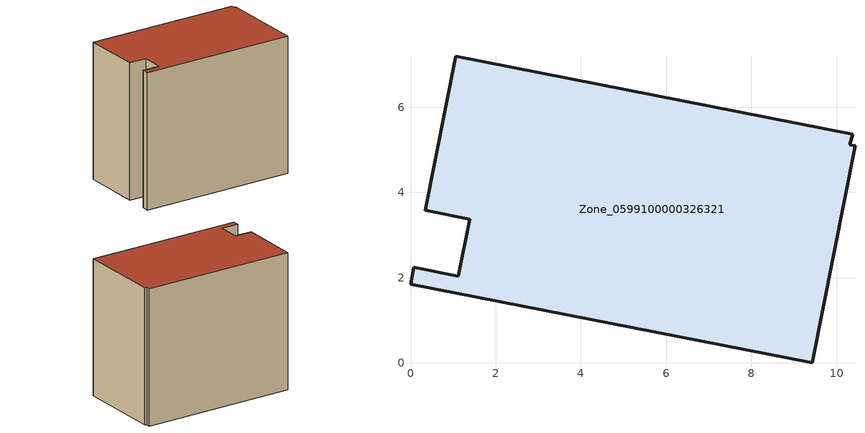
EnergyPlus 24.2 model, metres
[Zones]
Zone_0599100000326321
 floor ground (C_G): 1.39,3.37 0.35,3.58 1.06,7.2 10.37,5.37 10.31,5.12 10.43,5.1 9.43,0 0,1.84 0.08,2.24 1.12,2.03 z0
 wall outside (C_F): 10.37,5.37 1.06,7.2 0.35,3.58 1.39,3.37 1.12,2.03 0.08,2.24 0,1.84 9.43,0 10.43,5.1 10.31,5.12 10.37,5.37 z0:8.42
 roof outside (C_R): 9.43,0 10.43,5.1 10.31,5.12 10.37,5.37 1.06,7.2 0.35,3.58 1.39,3.37 1.12,2.03 0.08,2.24 0,1.84 z8.42
[BUILDING]
Pand.0599100000326321: North Axis=0; Terrain=City; Loads Convergence Tolerance Value=0.04; Temperature Convergence Tolerance Value=0.4; Solar Distribution=FullExterior; Maximum Number of Warmup Days=25; Minimum Number of Warmup Days=1
[Site:Location]
Rotterdam.The.Hague.AP_ZH_NLD Design_Conditions: Latitude=51.96; Longitude=4.45; Time Zone=1; Elevation=-4.5
[SITE:GROUNDTEMPERATURE:BUILDINGSURFACE]
18, 18, 18, 18, 18, 18, 18, 18, 18, 18, 18, 18
[MATERIAL] Thermal Absorptance=0.9; Solar Absorptance=0.7; Visible Absorptance=0.7
Name | Roughness | Thickness | Conductivity | Density | Specific Heat
G.TC.1975-1991 | MediumSmooth | 0.15 | 0.288461 | 540 | 1210
F.TC.1975-1991 | Rough | 0.3 | 0.230769 | 1920 | 840
R.TC.1975-1991 | MediumRough | 0.2 | 0.153846 | 1500 | 1000
[CONSTRUCTION]
C_G: G.TC.1975-1991
C_F: F.TC.1975-1991
C_R: R.TC.1975-1991
[ZONE]
Zone_0599100000326321: Type=1; Multiplier=1; Ceiling Height=Autocalculate; Volume=Autocalculate; Floor Area=autocalculate; Part of Total Floor Area=Yes
[ZONEINFILTRATION:DESIGNFLOWRATE]
Infil_Zone_0599100000326321: Zone or ZoneList or Space or SpaceList=Zone_0599100000326321; Schedule=AlwaysOn; Design Flow Rate Calculation Method=Flow/Area; Flow Rate per Floor Area=0.003; Constant Term Coefficient=1; Temperature Term Coefficient=0; Velocity Term Coefficient=0; Velocity Squared Term Coefficient=0
[HVACTEMPLATE:ZONE:IDEALLOADSAIRSYSTEM]
Zone_0599100000326321: Maximum Heating Supply Air Temperature=50; Minimum Cooling Supply Air Temperature=13; Maximum Heating Supply Air Humidity Ratio=0.0156; Minimum Cooling Supply Air Humidity Ratio=0.0077; Heating Limit=NoLimit; Cooling Limit=NoLimit; Dehumidification Control Type=ConstantSensibleHeatRatio; Cooling Sensible Heat Ratio=0.7; Dehumidification Setpoint=60; Humidification Control Type=None; Humidification Setpoint=30; Outdoor Air Method=None; Outdoor Air Flow Rate per Person=0.00944; Outdoor Air Flow Rate per Zone Floor Area=0; Outdoor Air Flow Rate per Zone=0; Demand Controlled Ventilation Type=None; Outdoor Air Economizer Type=NoEconomizer; Heat Recovery Type=None; Sensible Heat Recovery Effectiveness=0.7; Latent Heat Recovery Effectiveness=0.65
[ZONECONTROL:THERMOSTAT]
ThermostatControl_Zone_0599100000326321: Zone or ZoneList=Zone_0599100000326321; Control Type Schedule=DualSetpointControlType; Control 1=Thermostat_Zone_0599100000326321; Temperature Difference Between Cutout And Setpoint=0
[THERMOSTATSETPOINT:DUALSETPOINT]
Thermostat_Zone_0599100000326321: Heating Setpoint Temperature Schedule=HeatingSetpoint_Zone_0599100000326321; Cooling Setpoint Temperature Schedule=CoolingSetpoint_Zone_0599100000326321
[SCHEDULE:COMPACT]
HeatingSetpoint_Zone_0599100000326321: Through: 12/31, For: AllDays, Until: 24:00, 21
CoolingSetpoint_Zone_0599100000326321: Through: 12/31, For: AllDays, Until: 24:00, 24
DualSetpointControlType: Through: 12/31, For: AllDays, Until: 24:00, 4
AlwaysOn: Through: 12/31, For: AllDays, Until: 24:00, 1
